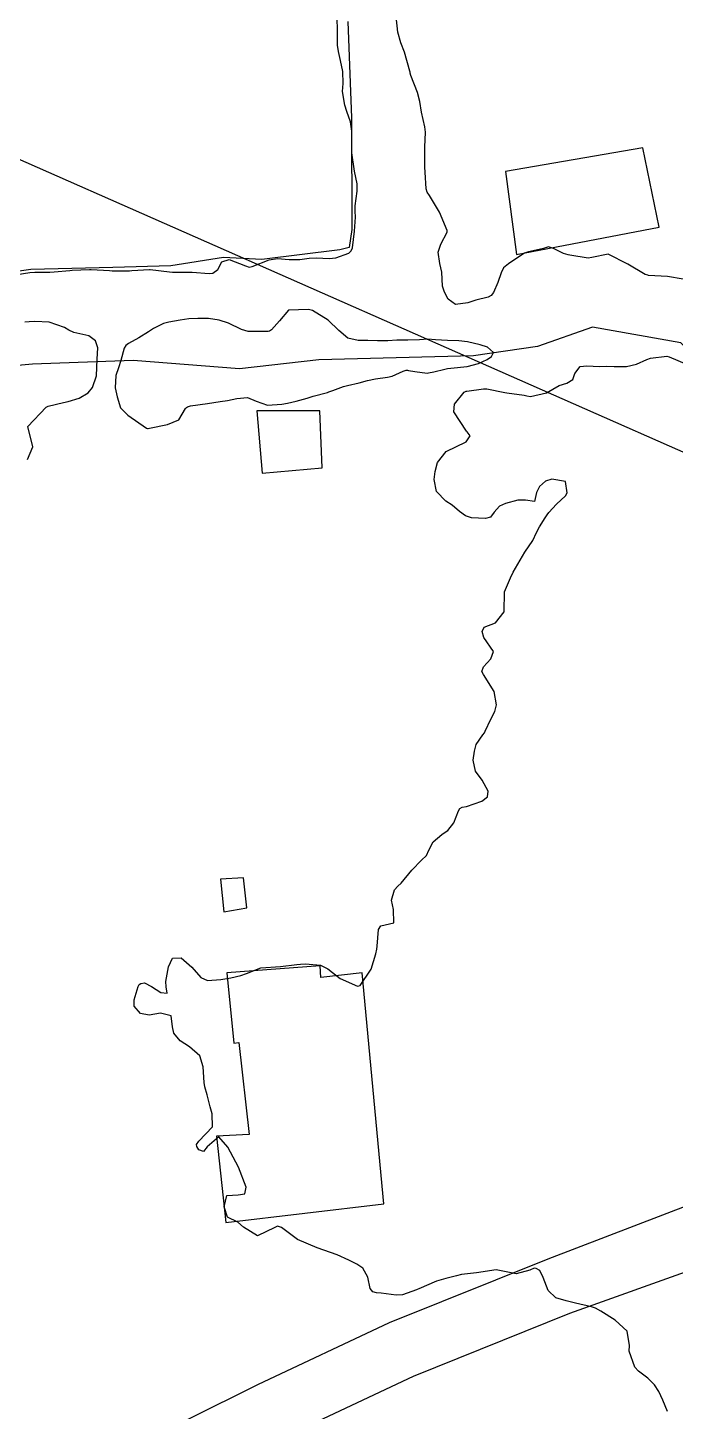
# Model space of a CAD drawing. Header units: metres. Extents: x 298520 to 308411, y 7433745 to 7450750.
# Drawn here: x 300672.4 to 300737.4, y 7447838.8 to 7447977.5 of the extents above; entities that cross this region are included whole.
import ezdxf

# ---------------------------------------------------------------- set-up
doc = ezdxf.new("R2010")
doc.units = ezdxf.units.M
doc.header["$LTSCALE"] = 10
doc.linetypes.add('CONTINUO', pattern=[0])
for name, color, linetype in [('Curvas de Nivel 1m', 11, 'Continuous'), ('Edificações', 30, 'Continuous'), ('Hidrografia', 140, 'Continuous'), ('TEXTO', 45, 'Continuous'), ('Vias Primárias', 230, 'Continuous')]:
    doc.layers.add(name, color=color, linetype=linetype)

msp = doc.modelspace()

# ---------------------------------------------------------------- linework, layer by layer
at = {"layer": 'Curvas de Nivel 1m', "flags": 128}
for points, elevation in [([(300671.38, 7447952.8), (300672.64, 7447953), (300673.14, 7447953.02), (300674.64, 7447953.01), (300675.08, 7447953.05), (300676.64, 7447953.2), (300676.9, 7447953.22), (300678.64, 7447953.29), (300678.8, 7447953.3), (300680.64, 7447953.18), (300680.9, 7447953.17), (300682.64, 7447953.15), (300682.87, 7447953.18), (300684.64, 7447953.3), (300684.72, 7447953.3), (300686.64, 7447953.05), (300686.96, 7447953.03), (300688.64, 7447953.04), (300688.94, 7447953.03), (300690.64, 7447952.9), (300691, 7447952.94), (300691.51, 7447953.3), (300691.89, 7447954.05), (300692.65, 7447954.28), (300694.26, 7447953.67), (300694.65, 7447953.51), (300694.96, 7447953.58), (300696.65, 7447954.26), (300697.49, 7447954.4), (300698.65, 7447954.31), (300699.74, 7447954.29), (300700.66, 7447954.42), (300701.39, 7447954.45), (300702.66, 7447954.39), (300703.35, 7447954.47), (300704.66, 7447954.94), (300704.88, 7447955.15), (300705, 7447955.48), (300705.2, 7447957.14), (300705.3, 7447958.54), (300705.27, 7447959.14), (300705.27, 7447959.69), (300705.48, 7447961.14), (300705.47, 7447961.87), (300705.2, 7447963.14), (300704.93, 7447965), (300704.93, 7447965.15), (300704.94, 7447965.3), (300704.96, 7447967.15), (300704.82, 7447968.09), (300704.44, 7447969.15), (300704.23, 7447969.77), (300704.02, 7447971.16), (300704.09, 7447971.93), (300704.04, 7447973.16), (300703.81, 7447974.24), (300703.6, 7447975.16), (300703.52, 7447975.78), (300703.5, 7447977.16), (300703.49, 7447978.62)], 676), ([(300738.19, 7447952.31), (300736.63, 7447952.58), (300734.72, 7447952.7), (300734.63, 7447952.71), (300734.39, 7447952.79), (300732.65, 7447953.84), (300730.66, 7447954.84), (300729.04, 7447954.48), (300728.66, 7447954.42), (300726.81, 7447954.73), (300726.66, 7447954.76), (300726.17, 7447954.89), (300725.17, 7447955.4), (300724.67, 7447955.57), (300724.17, 7447955.41), (300722.66, 7447955.08), (300722.28, 7447954.94), (300721.31, 7447954.3), (300720.65, 7447953.86), (300720.15, 7447953.46), (300719.92, 7447952.97), (300719.6, 7447951.99), (300719.15, 7447950.97), (300718.92, 7447950.67), (300718.61, 7447950.52), (300717.39, 7447950.21), (300716.6, 7447949.96), (300715.36, 7447949.78), (300714.61, 7447950.31), (300714.24, 7447951.03), (300714.05, 7447951.61), (300713.96, 7447953.04), (300713.79, 7447953.9), (300713.61, 7447955.04), (300713.87, 7447955.83), (300714.52, 7447957.03), (300714.5, 7447957.22), (300713.74, 7447959.04), (300712.73, 7447960.7), (300712.51, 7447961.05), (300712.41, 7447961.37), (300712.29, 7447963.05), (300712.27, 7447963.54), (300712.26, 7447965.06), (300712.27, 7447965.57), (300712.33, 7447967.05), (300712.26, 7447967.61), (300711.92, 7447969.06), (300711.78, 7447970.13), (300711.55, 7447971.06), (300710.87, 7447972.75), (300710.8, 7447972.99), (300710.79, 7447973.07), (300710.77, 7447973.17), (300710.23, 7447975.08), (300709.87, 7447976.04), (300709.56, 7447977.09), (300709.39, 7447978.65)], 677), ([(300672.41, 7447934.24), (300672.93, 7447935.52), (300672.45, 7447937.53), (300674.27, 7447939.5), (300674.47, 7447939.59), (300676, 7447939.96), (300676.48, 7447940.07), (300677.58, 7447940.38), (300678.49, 7447940.92), (300678.94, 7447941.45), (300679.34, 7447942.62), (300679.37, 7447943.45), (300679.4, 7447944.31), (300679.46, 7447945.45), (300679.24, 7447946.14), (300678.55, 7447946.63), (300677.04, 7447946.99), (300676.56, 7447947.22), (300676.1, 7447947.48), (300674.57, 7447948.01), (300673.15, 7447948.09), (300672.58, 7447948.05), (300672.12, 7447948)], 676), ([(300736.63, 7447838.76), (300736.15, 7447839.9), (300735.74, 7447840.77), (300735.31, 7447841.42), (300734.63, 7447842.09), (300733.7, 7447842.79), (300733.33, 7447843.22), (300732.78, 7447844.81), (300732.79, 7447845.37), (300732.58, 7447846.81), (300731.38, 7447847.93), (300729.94, 7447848.83), (300729.4, 7447849.13), (300729, 7447849.25), (300727.4, 7447849.63), (300726.44, 7447849.85), (300725.41, 7447850.15), (300724.64, 7447850.9), (300724.13, 7447852.21), (300723.82, 7447852.91), (300723.45, 7447853.11), (300723.24, 7447853.12), (300722.81, 7447852.92), (300721.44, 7447852.58), (300719.44, 7447852.96), (300717.44, 7447852.68), (300715.96, 7447852.49), (300715.44, 7447852.36), (300714.36, 7447852.1), (300713.43, 7447851.84), (300711.66, 7447851.06), (300711.49, 7447850.99), (300711.42, 7447850.96), (300710.02, 7447850.47), (300709.41, 7447850.41), (300707.9, 7447850.61), (300707.42, 7447850.65), (300707.06, 7447850.75), (300706.77, 7447851.11), (300706.56, 7447852.24), (300706.06, 7447853.12), (300705.45, 7447853.55), (300704.65, 7447853.94), (300703.46, 7447854.46), (300701.47, 7447855.18), (300699.48, 7447856.02), (300697.9, 7447857.22), (300697.49, 7447857.36), (300697.22, 7447857.22), (300695.48, 7447856.37), (300694.09, 7447857.26), (300693.5, 7447857.73), (300692.48, 7447858.26), (300692.12, 7447859.28), (300692.4, 7447860.41), (300693.53, 7447860.48), (300694.21, 7447860.58), (300694.35, 7447861.26), (300693.56, 7447863.27), (300692.49, 7447865.28), (300691.6, 7447866.29), (300690.43, 7447865.31), (300690.06, 7447864.84), (300689.59, 7447865), (300689.4, 7447865.32), (300689.36, 7447865.55), (300689.6, 7447865.86), (300690.95, 7447867.3), (300690.94, 7447868.61), (300690.73, 7447869.3), (300690.44, 7447870.52), (300690.18, 7447871.31), (300690.12, 7447871.76), (300690.04, 7447873.31), (300689.7, 7447874.44), (300688.66, 7447875.33), (300687.72, 7447875.94), (300687.09, 7447876.71), (300686.94, 7447877.35), (300686.83, 7447878.44), (300685.75, 7447878.7), (300684.6, 7447878.52), (300683.75, 7447878.67), (300683.12, 7447879.4), (300683.09, 7447880.06), (300683.5, 7447881.39), (300683.6, 7447881.58), (300683.79, 7447881.68), (300684.15, 7447881.75), (300684.85, 7447881.38), (300685.77, 7447880.79), (300686.42, 7447880.72), (300686.32, 7447881.36), (300686.29, 7447881.87), (300686.56, 7447883.35), (300686.94, 7447884.23), (300687.82, 7447884.27), (300688.88, 7447883.33), (300689.79, 7447882.3), (300690.48, 7447882), (300691.79, 7447882.08), (300692.81, 7447882.26), (300693.8, 7447882.48), (300694.39, 7447882.67), (300695.8, 7447883.25), (300697.8, 7447883.4), (300699.43, 7447883.58), (300699.81, 7447883.63), (300700.28, 7447883.66), (300701.81, 7447883.53), (300702.55, 7447883.16), (300703.79, 7447882.2), (300705.51, 7447881.4), (300705.79, 7447881.47), (300706.89, 7447883.11), (300707.36, 7447884.65), (300707.46, 7447885.11), (300707.5, 7447885.43), (300707.61, 7447887.1), (300707.86, 7447887.48), (300709.17, 7447887.77), (300709.13, 7447889.09), (300708.93, 7447890.05), (300709.24, 7447891.09), (300709.56, 7447891.43), (300709.91, 7447891.76), (300710.98, 7447893.06), (300711.93, 7447894.05), (300712.45, 7447894.53), (300712.68, 7447895.04), (300713.09, 7447895.9), (300713.97, 7447896.63), (300714.22, 7447896.78), (300714.58, 7447897.02), (300715.19, 7447897.8), (300715.65, 7447899.01), (300715.77, 7447899.23), (300716, 7447899.37), (300716.44, 7447899.45), (300718, 7447899.98), (300718.57, 7447900.42), (300718.61, 7447900.97), (300718.03, 7447902.07), (300717.34, 7447902.99), (300717.13, 7447904.07), (300717.26, 7447904.99), (300717.42, 7447905.64), (300718.09, 7447906.61), (300718.24, 7447906.82), (300718.32, 7447906.98), (300718.9, 7447908.18), (300719.3, 7447908.97), (300719.47, 7447909.62), (300719.23, 7447910.97), (300718.16, 7447912.67), (300718, 7447912.98), (300718.17, 7447913.45), (300718.88, 7447914.26), (300719.15, 7447914.97), (300718.2, 7447916.39), (300718.03, 7447916.98), (300718.22, 7447917.43), (300719.35, 7447917.84), (300720.23, 7447918.96), (300720.25, 7447920.96), (300720.85, 7447922.38), (300721.13, 7447922.95), (300722.3, 7447924.93), (300723.12, 7447926.11), (300723.49, 7447926.92), (300723.76, 7447927.49), (300724.35, 7447928.39), (300724.56, 7447928.7), (300724.71, 7447928.91), (300725.49, 7447929.77), (300726.37, 7447930.58), (300726.54, 7447930.89), (300726.39, 7447932.02), (300725.02, 7447932.28), (300724.39, 7447932.08), (300723.78, 7447931.52), (300723.47, 7447930.92), (300723.27, 7447930.01), (300722.37, 7447930.17), (300721.59, 7447930.16), (300720.36, 7447929.81), (300719.75, 7447929.57), (300719.22, 7447928.97), (300718.86, 7447928.46), (300718.34, 7447928.32), (300716.94, 7447928.4), (300716.35, 7447928.59), (300715.75, 7447929.01), (300715.01, 7447929.67), (300714.36, 7447930.05), (300713.44, 7447931.04), (300713.19, 7447932.24), (300713.3, 7447933.04), (300713.53, 7447933.92), (300714.42, 7447935.03), (300716.43, 7447936), (300716.82, 7447936.62), (300716.52, 7447937), (300716.44, 7447937.09), (300715.18, 7447939.02), (300715.24, 7447939.78), (300716.21, 7447941), (300716.41, 7447941.09), (300716.49, 7447941.1), (300718.17, 7447941.31), (300718.5, 7447941.31), (300720.29, 7447940.96), (300720.49, 7447940.92), (300722.24, 7447940.69), (300722.49, 7447940.62), (300722.88, 7447940.54), (300724.49, 7447940.91), (300725.74, 7447941.66), (300726.51, 7447941.89), (300727.12, 7447942.27), (300727.32, 7447942.87), (300727.84, 7447943.56), (300728.53, 7447943.64), (300729.8, 7447943.58), (300730.53, 7447943.61), (300731.26, 7447943.56), (300732.52, 7447943.56), (300733.52, 7447943.81), (300734.54, 7447944.28), (300734.91, 7447944.41), (300736.54, 7447944.59), (300736.78, 7447944.53), (300738.53, 7447943.81)], 677)]:
    msp.add_lwpolyline(points, dxfattribs=dict(at, elevation=elevation))
at = {"layer": 'Curvas de Nivel 1m', "elevation": 676, "flags": 128}
msp.add_lwpolyline([(300701, 7447949.19), (300700.59, 7447949.28), (300698.59, 7447949.22), (300697.68, 7447948.13), (300696.87, 7447947.24), (300696.69, 7447947.11), (300696.56, 7447947.08), (300696.39, 7447947.07), (300694.56, 7447947.09), (300693.89, 7447947.28), (300692.57, 7447947.9), (300691.65, 7447948.22), (300690.58, 7447948.39), (300689.51, 7447948.39), (300688.58, 7447948.35), (300687.71, 7447948.22), (300686.57, 7447948.02), (300686.04, 7447947.89), (300685.05, 7447947.38), (300684.56, 7447947.05), (300683.59, 7447946.43), (300682.55, 7447945.87), (300682.27, 7447945.68), (300682.11, 7447945.41), (300681.77, 7447944.18), (300681.54, 7447943.42), (300681.26, 7447942.67), (300681.21, 7447941.42), (300681.39, 7447940.51), (300681.75, 7447939.42), (300682.47, 7447938.67), (300684.33, 7447937.39), (300684.45, 7447937.33), (300684.51, 7447937.33), (300684.66, 7447937.39), (300686.46, 7447937.76), (300687.6, 7447938.21), (300688.25, 7447939.34), (300688.35, 7447939.46), (300688.47, 7447939.53), (300688.76, 7447939.62), (300690.48, 7447939.86), (300691.74, 7447940.04), (300692.48, 7447940.16), (300693.4, 7447940.36), (300694.48, 7447940.45), (300695.33, 7447940.1), (300696.48, 7447939.68), (300697.92, 7447939.78), (300698.48, 7447939.89), (300699.36, 7447940.08), (300700.48, 7447940.4), (300701.08, 7447940.59), (300702.49, 7447940.97), (300702.64, 7447941.02), (300703.04, 7447941.16), (300704.1, 7447941.55), (300704.5, 7447941.66), (300705.69, 7447941.94), (300706.51, 7447942.15), (300707.31, 7447942.31), (300708.51, 7447942.49), (300709, 7447942.61), (300710.11, 7447943.08), (300710.4, 7447943.21), (300710.52, 7447943.19), (300710.62, 7447943.17), (300711.27, 7447943.07), (300712.52, 7447942.91), (300712.65, 7447942.92), (300713.16, 7447943.04), (300714.26, 7447943.3), (300714.53, 7447943.35), (300714.89, 7447943.39), (300716.53, 7447943.56), (300717.67, 7447943.85), (300718.54, 7447944.28), (300718.96, 7447944.56), (300719.16, 7447944.97), (300718.55, 7447945.49), (300717.82, 7447945.72), (300716.55, 7447946.03), (300715.69, 7447946.14), (300714.55, 7447946.17), (300713.34, 7447946.25), (300712.56, 7447946.29), (300711.74, 7447946.24), (300710.55, 7447946.19), (300709.45, 7447946.19), (300708.55, 7447946.15), (300707.51, 7447946.15), (300706.55, 7447946.17), (300705.57, 7447946.16), (300704.56, 7447946.41), (300703.63, 7447947.16), (300702.58, 7447948.22)], close=True, dxfattribs=at)
at = {"layer": 'Edificações'}
for points in [[(300735.78, 7447957.55), (300734.14, 7447965.51), (300720.37, 7447963.13), (300721.48, 7447954.8)], [(300701.98, 7447933.4), (300701.75, 7447939.12), (300695.41, 7447939.12), (300695.94, 7447932.87)], [(300694.4, 7447889.27), (300694.07, 7447892.29), (300691.76, 7447892.14), (300692.1, 7447888.88)], [(300708.14, 7447859.59), (300705.98, 7447882.74), (300701.84, 7447882.29), (300701.78, 7447883.47), (300692.42, 7447882.75), (300693.09, 7447875.71), (300693.61, 7447875.77), (300694.64, 7447866.54), (300691.38, 7447866.36), (300692.3, 7447857.71)]]:
    msp.add_lwpolyline(points, close=True, dxfattribs=at)
at = {"layer": 'Hidrografia'}
for points in [[(300704.56, 7447978.15), (300704.91, 7447968.49), (300704.96, 7447957.3), (300704.69, 7447955.49), (300703.75, 7447955.25), (300703.75, 7447955.25), (300695.93, 7447954.31), (300692.06, 7447954.5), (300686.78, 7447953.66), (300680.97, 7447953.48), (300672.74, 7447953.29), (300669.93, 7447952.88), (300664.76, 7447950.94), (300656.78, 7447949), (300652.12, 7447949.41), (300644.22, 7447946.29), (300636.27, 7447954.51), (300633.83, 7447957.67), (300630.89, 7447957.74), (300631.26, 7447965.79), (300632.67, 7447972.37), (300643.99, 7447977.32), (300645.96, 7447980.19)], [(300753, 7447948.32), (300749.06, 7447943.6), (300747.23, 7447942.78), (300740.2, 7447943.73), (300737.96, 7447945.93), (300729.08, 7447947.51), (300723.58, 7447945.58), (300717.15, 7447944.64), (300701.62, 7447944.23), (300693.67, 7447943.34), (300683.02, 7447944.15), (300672.89, 7447943.81), (300650.29, 7447941.73), (300645.56, 7447941.22), (300644.33, 7447944.53), (300644.22, 7447946.29)]]:
    msp.add_lwpolyline(points, dxfattribs=at)
at = {"layer": 'TEXTO', "linetype": 'CONTINUO'}
msp.add_polyline3d([(300802.21, 7447906.74, 0), (300609.95, 7447991.52, 0)], dxfattribs=at)
at = {"layer": 'Vias Primárias'}
for points in [[(300674.88, 7447831.21), (300695.51, 7447841.47), (300708.72, 7447847.68), (300724.64, 7447854.08), (300739.01, 7447859.58, -0.065154), (300745.23, 7447860.92, -0.054277), (300759.54, 7447860.56, -0.097587), (300769.45, 7447857.19), (300777.34, 7447852.65, -0.03481), (300786.5, 7447846.9, -0.036745), (300794.85, 7447839.83, 0.050703), (300801.63, 7447834.4, 0.107251)], [(300790.23, 7447835.67, 0.015753), (300783.06, 7447841.7, -0.006548), (300774.47, 7447847.47), (300766.31, 7447851.84, 0.065495), (300758.74, 7447854.22, 0.116981), (300746.74, 7447854.81, 0.061001), (300739.79, 7447853.23), (300726.8, 7447848.57), (300711.09, 7447842.26), (300698.09, 7447836.15)]]:
    msp.add_lwpolyline(points, format="xyb", dxfattribs=at)

doc.saveas('drawing.dxf')
